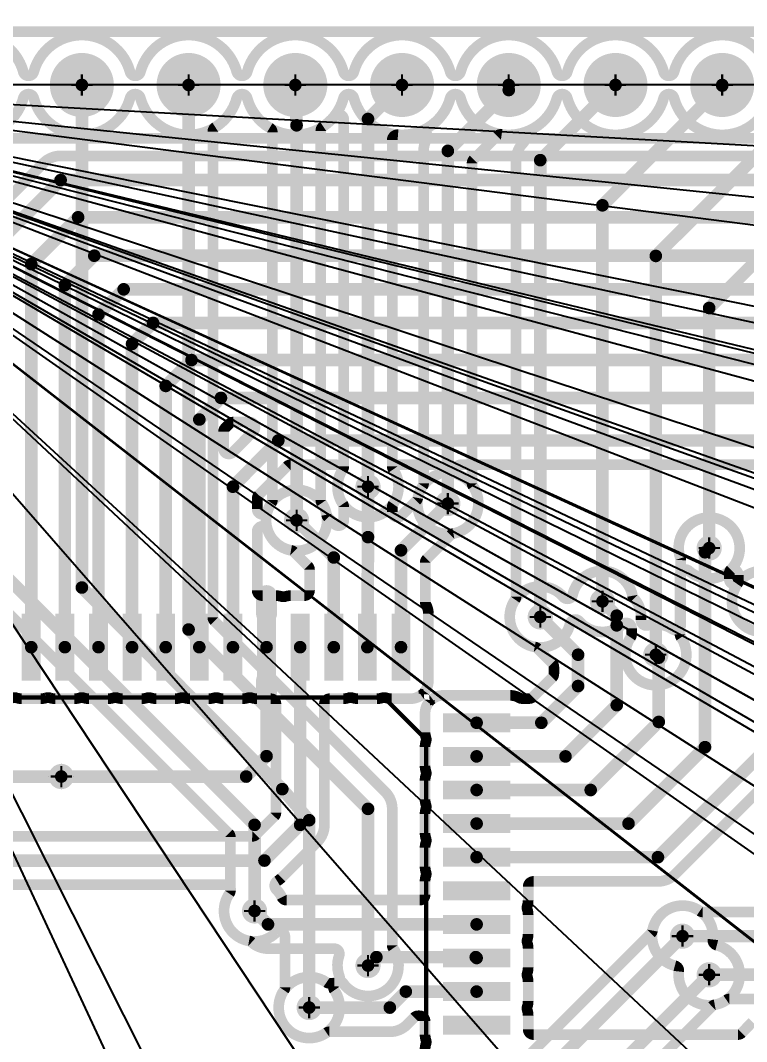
# Model space of a CAD drawing. Extents: x -6 to 155, y -5 to 91.
# Drawn here: x 42.03 to 59.31, y 54.29 to 78.6 of the extents above; entities that cross this region are included whole.
import ezdxf

# ---------------------------------------------------------------- set-up
doc = ezdxf.new("R2010")
doc.units = 0
for name, pattern in [('SIG_32', [2, 1, 1]), ('SIG_34', [2, 1, 1]), ('SIG_35', [2, 1, 1]), ('SIG_36', [2, 1, 1]), ('SIG_37', [2, 1, 1]), ('SIG_38', [2, 1, 1]), ('SIG_39', [2, 1, 1]), ('SIG_40', [2, 1, 1]), ('SIG_41', [2, 1, 1]), ('SIG_42', [2, 1, 1]), ('SIG_43', [2, 1, 1]), ('SIG_44', [2, 1, 1]), ('SIG_45', [2, 1, 1]), ('SIG_46', [2, 1, 1]), ('SIG_47', [2, 1, 1]), ('SIG_48', [2, 1, 1]), ('SIG_49', [2, 1, 1]), ('SIG_50', [2, 1, 1]), ('SIG_51', [2, 1, 1]), ('SIG_55', [2, 1, 1]), ('SIG_56', [2, 1, 1]), ('SIG_57', [2, 1, 1]), ('SIG_58', [2, 1, 1])]:
    doc.linetypes.add(name, pattern=pattern)
for name, color, linetype in [('DRIL_PLTE_THRU_01', 56, 'CONTINUOUS'), ('DRIL_PLTE_THRU_02', 136, 'CONTINUOUS'), ('DRIL_SYMBOL', 254, 'CONTINUOUS'), ('LINK_00', 6, 'CONTINUOUS'), ('PADS_BOT', 4, 'CONTINUOUS'), ('PADS_INNER', 2, 'CONTINUOUS'), ('PADS_TOP', 2, 'CONTINUOUS'), ('PART_NAME_01', 254, 'CONTINUOUS'), ('PART_TOP_2DLINE_00', 3, 'CONTINUOUS'), ('POUR_OUTLINE_01', 56, 'CONTINUOUS'), ('POUR_PADTHERM_01', 56, 'CONTINUOUS'), ('POUR_VIATHERM_01', 56, 'CONTINUOUS'), ('POUR_VIATHERM_02', 136, 'CONTINUOUS'), ('POUR_VOID_01', 56, 'CONTINUOUS'), ('POUR_VOID_02', 136, 'CONTINUOUS'), ('TRACE_01', 2, 'CONTINUOUS'), ('TRACE_02', 4, 'CONTINUOUS'), ('VIAPTS', 2, 'CONTINUOUS')]:
    doc.layers.add(name, color=color, linetype=linetype)
doc.styles.add('W0$2', font='simplex', dxfattribs={"width": 0.75})

# ---------------------------------------------------------------- blocks, each defined once
blk = doc.blocks.new('POUR_VOID_146')
at = {"layer": 'POUR_VOID_02', "const_width": 0.254}
blk.add_lwpolyline([(81.802, 42.984, -0.802379), (81.753, 41.565, 0.151578), (81.686, 41.53), (77.448, 37.292, -0.198912), (77.04, 37.123), (65.683, 37.123, 0.151577), (65.612, 37.101, -0.782004), (64.556, 38.037, 0.563618), (64.443, 38.223), (64.283, 38.223, 0.151577), (64.212, 38.201, -1.899747), (64.212, 39.399, 0.151577), (64.283, 39.377), (76.293, 39.377, 0.198912), (76.383, 39.414), (80.235, 43.266, 0.151578), (80.27, 43.333, -0.963525), (81.708, 43.121, 0.372697)], format="xyb", close=True, dxfattribs=at)
blk = doc.blocks.new('POUR_VOID_126')
at = {"layer": 'POUR_VOID_02', "const_width": 0.254}
blk.add_lwpolyline([(83.235, 50.53, -0.786925), (82.291, 51.582, 0.151577), (82.313, 51.653), (82.313, 51.8, 0.646372), (82.102, 51.896, -0.378968), (81.138, 51.896, 0.646372), (80.927, 51.8), (80.927, 50.383, 0.151577), (80.949, 50.312, -1.899747), (79.751, 50.312, 0.151577), (79.773, 50.383), (79.773, 50.53, 0.646372), (79.562, 50.626, -0.418046), (78.529, 50.695, 0.616103), (78.309, 50.64, -1.210809), (77.001, 51.212, 0.151577), (77.023, 51.283), (77.023, 61.675, -0.198912), (77.192, 62.083), (77.193, 62.084, 0.740503), (77.079, 62.298, -0.084196), (76.681, 62.288, 0.236255), (76.573, 62.252), (76.014, 61.693, 0.198912), (75.977, 61.603), (75.977, 53.983, 0.151577), (75.999, 53.912, -1.899747), (74.801, 53.912, 0.151577), (74.823, 53.983), (74.823, 61.895, -0.127802), (74.896, 62.176, 0.702112), (74.739, 62.356, -0.112964), (74.214, 62.28, 0.438031), (74.077, 62.153), (74.077, 54.383, 0.151577), (74.099, 54.312, -1.899747), (72.901, 54.312, 0.151577), (72.923, 54.383), (72.923, 62.641, 0.708214), (72.697, 62.72, -0.075743), (72.433, 62.478, 0.249789), (72.377, 62.373), (72.377, 53.583, 0.151577), (72.399, 53.512, -1.899747), (71.201, 53.512, 0.151577), (71.223, 53.583), (71.223, 62.335, 0.264176), (71.161, 62.444, -0.19437), (70.623, 63.153, 0.764635), (70.377, 63.153, -0.187436), (69.866, 62.46, 0.257032), (69.807, 62.353), (69.807, 50.792, 0.198912), (69.844, 50.702), (73.908, 46.638, -0.198912), (74.077, 46.23), (74.077, 42.983, 0.151577), (74.099, 42.912, -0.991845), (72.908, 42.079, 0.730449), (72.677, 42.005), (72.677, 41.983, 0.151577), (72.699, 41.912, -1.899747), (71.501, 41.912, 0.151577), (71.523, 41.983), (71.523, 43.188, 0.6635), (71.307, 43.279, -0.90622), (70.201, 44.212, 0.151577), (70.223, 44.283), (70.223, 45.558, 0.198912), (70.186, 45.648), (63.742, 52.092, -0.198912)], format="xyb", dxfattribs=at)
blk = doc.blocks.new('POUR_OUTLINE_98')
for name in ['POUR_VOID_126', 'POUR_VOID_146']:
    blk.add_blockref(name, (0, 0))
blk = doc.blocks.new('POUR_VIATHERM_160')
at = {"layer": 'POUR_VIATHERM_02'}
for points in [[(66.2, 47.3), (66.2, 47.3)], [(65.9, 47), (65.9, 47)], [(66.5, 47), (66.5, 47)], [(66.2, 46.7), (66.2, 46.7)]]:
    blk.add_lwpolyline(points, dxfattribs=at)
blk = doc.blocks.new('POUR_HEADER_0')
for name in ['POUR_OUTLINE_98', 'POUR_VIATHERM_160']:
    blk.add_blockref(name, (-33.2, -64.3))
blk = doc.blocks.new('POUR_VOID_57')
at = {"layer": 'POUR_VOID_01', "const_width": 0.254}
blk.add_lwpolyline([(64.277, 60.108), (65.777, 61.608, -0.198912), (66.185, 61.777), (104.2, 61.777, -0.198912)], format="xyb", dxfattribs=at)
blk = doc.blocks.new('POUR_VOID_38')
at = {"layer": 'POUR_VOID_01', "const_width": 0.254}
for points in [[(83.077, 63.153, -0.764634), (80.783, 63.153, 0.764635), (80.537, 63.153, -0.764634), (78.243, 63.153, 0.764635), (77.997, 63.153, -0.764634), (75.703, 63.153, 0.764635), (75.457, 63.153, -0.764634), (73.163, 63.153, 0.764635), (72.917, 63.153, -0.764634), (70.623, 63.153, 0.764635), (70.377, 63.153, -0.764634), (68.083, 63.153, 0.764635), (67.837, 63.153, -0.764634), (65.543, 63.153, 0.764635), (65.297, 63.153, -0.764634), (63.003, 63.153, 0.764635), (62.757, 63.153, -0.163522), (62.336, 62.524, 0.232441), (62.287, 62.423), (62.287, 61.495, -0.198912), (62.089, 61.017), (60.379, 59.307, -0.198912), (59.9, 59.108), (51.814, 59.108, 0.392155)], [(59.655, 65.755, -0.198912), (59.927, 65.1), (59.927, 64.339, 0.183564), (59.959, 64.255, -0.115757), (60.217, 63.777, 0.764635), (60.463, 63.777, -0.764634), (62.757, 63.777, 0.764635), (63.003, 63.777, -0.764634), (65.297, 63.777, 0.764635), (65.543, 63.777, -0.764634), (67.837, 63.777, 0.764635), (68.083, 63.777, -0.764634), (70.377, 63.777, 0.764635), (70.623, 63.777, -0.764634), (72.917, 63.777, 0.764635), (73.163, 63.777, -0.764634), (75.457, 63.777, 0.764635), (75.703, 63.777, -0.764634), (77.997, 63.777, 0.764635), (78.243, 63.777, -0.764634), (80.537, 63.777, 0.764635), (80.783, 63.777, -0.764634), (83.077, 63.777, 0.764635)]]:
    blk.add_lwpolyline(points, format="xyb", dxfattribs=at)
blk = doc.blocks.new('POUR_OUTLINE_22')
for name in ['POUR_VOID_38', 'POUR_VOID_57']:
    blk.add_blockref(name, (0, 0))
blk = doc.blocks.new('POUR_OUTLINE_64')
at = {"layer": 'POUR_OUTLINE_01', "const_width": 0.254}
for points in [[(87.917, 54.423), (75.709, 54.423, 0.829923), (75.663, 54.178, -0.755176), (75.533, 52.785, 0.151578), (75.466, 52.75), (74.899, 52.183, 0.198912), (74.862, 52.093), (74.862, 51.158, 0.132364), (74.879, 51.095, -0.132365), (74.937, 50.88), (74.937, 49.28, -0.160897), (74.853, 49.026, 0.137712), (74.829, 48.961, 0.137712), (74.764, 48.937, -0.160897), (74.51, 48.853), (74.06, 48.853, -0.08052), (73.925, 48.875, 0.162089), (73.845, 48.875, -0.08052), (73.71, 48.853), (73.26, 48.853, -0.08052), (73.125, 48.875, 0.162089), (73.045, 48.875, -0.08052), (72.91, 48.853), (72.589, 48.853, 0.414214), (72.462, 48.726), (72.462, 45.85, -0.198912), (72.293, 45.442), (71.443, 44.592, -0.057637), (71.339, 44.51, 0.482285), (71.316, 44.312, -0.079023), (71.449, 44.127, 0.283342), (71.563, 44.057), (74.731, 44.057, 0.414214), (74.858, 44.184), (74.858, 44.505, -0.08052), (74.88, 44.64, 0.162089), (74.88, 44.72, -0.08052), (74.858, 44.855), (74.858, 45.305, -0.08052), (74.88, 45.44, 0.162089), (74.88, 45.52, -0.08052), (74.858, 45.655), (74.858, 46.105, -0.08052), (74.88, 46.24, 0.162089), (74.88, 46.32, -0.08052), (74.858, 46.455), (74.858, 46.905, -0.08052), (74.88, 47.04, 0.162089), (74.88, 47.12, -0.08052), (74.858, 47.255), (74.858, 47.705, -0.08052), (74.88, 47.84, 0.162089), (74.88, 47.92, -0.08052), (74.858, 48.055), (74.858, 48.505, -0.160897), (74.942, 48.759, 0.137712), (74.966, 48.824, 0.137712), (75.031, 48.848, -0.160897), (75.285, 48.932), (76.885, 48.932, -0.132365), (77.1, 48.874, 0.132364), (77.163, 48.857), (77.333, 48.857, 0.198912), (77.423, 48.894), (77.886, 49.357, 0.198912), (77.923, 49.447), (77.923, 49.608, 0.198912), (77.886, 49.698), (77.534, 50.05, 0.151578), (77.467, 50.085, -1.411242), (78.151, 51.275, 0.616103), (78.371, 51.33, -0.815494), (79.795, 51.303, 0.150635), (79.83, 51.236, -0.197952), (79.997, 50.83), (79.997, 50.724, 0.495018), (80.158, 50.601, -0.214448), (80.747, 50.509, 0.595349), (80.943, 50.616), (80.943, 52.152, 0.086183), (80.936, 52.195, -1.816938), (82.134, 51.926, 0.198855), (82.097, 51.836), (82.097, 51.705, 0.708345), (82.323, 51.625, -0.953283), (83.498, 50.771, 0.146209)], [(83.308, 47.172), (80.808, 44.672, -0.198912), (80.4, 44.503), (77.439, 44.503, 0.414214), (77.312, 44.376), (77.312, 44.055, -0.08052), (77.29, 43.92, 0.162089), (77.29, 43.84, -0.08052), (77.312, 43.705), (77.312, 43.255, -0.08052), (77.29, 43.12, 0.162089), (77.29, 43.04, -0.08052), (77.312, 42.905), (77.312, 42.455, -0.08052), (77.29, 42.32, 0.162089), (77.29, 42.24, -0.08052), (77.312, 42.105), (77.312, 41.655, -0.08052), (77.29, 41.52, 0.162089), (77.29, 41.44, -0.08052), (77.312, 41.305), (77.312, 40.984, 0.414214), (77.439, 40.857), (82.303, 40.857, 0.202122), (82.394, 40.895), (82.649, 41.157, 0.151579)], [(82.691, 41.703), (82.103, 41.703, 0.151577), (82.032, 41.681, -0.641638), (80.897, 42.359, 0.372697), (80.803, 42.496, -1.191451), (81.397, 43.799, 0.151577), (81.468, 43.777), (105.617, 43.777, 0.151577)]]:
    blk.add_lwpolyline(points, format="xyb", dxfattribs=at)
blk = doc.blocks.new('POUR_OUTLINE_71')
at = {"layer": 'POUR_OUTLINE_01', "const_width": 0.254}
blk.add_lwpolyline([(75.137, 54.178, 0.829923), (75.091, 54.423), (74.257, 54.423, 0.563618), (74.144, 54.237, -0.277805), (74.099, 53.488, 0.151577), (74.077, 53.417), (74.077, 53.3, 0.668179), (74.294, 53.21), (74.65, 53.566, 0.151578), (74.685, 53.633, -0.25972)], format="xyb", close=True, dxfattribs=at)
blk = doc.blocks.new('POUR_OUTLINE_72')
at = {"layer": 'POUR_OUTLINE_01', "const_width": 0.254}
blk.add_lwpolyline([(71.308, 46.142), (71.308, 48.726, 0.414214), (71.181, 48.853), (70.86, 48.853, -0.08052), (70.725, 48.875, 0.162089), (70.645, 48.875, -0.08052), (70.51, 48.853), (70.06, 48.853, -0.08052), (69.925, 48.875, 0.162089), (69.845, 48.875, -0.08052), (69.71, 48.853), (69.26, 48.853, -0.08052), (69.125, 48.875, 0.162089), (69.045, 48.875, -0.08052), (68.91, 48.853), (68.46, 48.853, -0.08052), (68.325, 48.875, 0.162089), (68.245, 48.875, -0.08052), (68.11, 48.853), (67.66, 48.853, -0.08052), (67.525, 48.875, 0.162089), (67.445, 48.875, -0.08052), (67.31, 48.853), (66.86, 48.853, -0.08052), (66.725, 48.875, 0.162089), (66.645, 48.875, -0.08052), (66.51, 48.853), (66.06, 48.853, -0.08052), (65.925, 48.875, 0.162089), (65.845, 48.875, -0.08052), (65.71, 48.853), (65.26, 48.853, -0.08052), (65.125, 48.875, 0.162089), (65.045, 48.875, -0.08052), (64.91, 48.853), (64.46, 48.853, -0.08052), (64.325, 48.875, 0.162089), (64.245, 48.875, -0.08052), (64.11, 48.853), (63.66, 48.853, -0.08052), (63.525, 48.875, 0.162089), (63.445, 48.875, -0.08052), (63.31, 48.853), (62.989, 48.853, 0.414214), (62.862, 48.726), (62.862, 46.442, 0.198912), (62.899, 46.352), (63.637, 45.614, 0.198912), (63.727, 45.577), (70.743, 45.577, 0.198912), (70.833, 45.614), (71.271, 46.052, 0.198912)], format="xyb", close=True, dxfattribs=at)
blk = doc.blocks.new('POUR_OUTLINE_73')
at = {"layer": 'POUR_OUTLINE_01', "const_width": 0.254}
blk.add_lwpolyline([(72.108, 51.434), (72.108, 51.923, 0.198912), (72.071, 52.013), (71.734, 52.35, 0.151578), (71.667, 52.385, -0.273641), (71.11, 52.872, 0.85211), (70.862, 52.832), (70.862, 51.434, 0.414214), (70.989, 51.307), (71.31, 51.307, -0.08052), (71.445, 51.285, 0.162089), (71.525, 51.285, -0.08052), (71.66, 51.307), (71.981, 51.307, 0.414214)], format="xyb", close=True, dxfattribs=at)
blk = doc.blocks.new('POUR_OUTLINE_74')
at = {"layer": 'POUR_OUTLINE_01', "const_width": 0.254}
blk.add_lwpolyline([(72.923, 53.1), (72.923, 53.417, 0.151577), (72.901, 53.488, -0.277805), (72.856, 54.237, 0.563618), (72.743, 54.423), (71.66, 54.423, 0.201298), (71.57, 54.385), (70.898, 53.701, 0.196529), (70.862, 53.612), (70.862, 53.368, 0.85211), (71.11, 53.328, -0.775786), (72.515, 53.233, 0.151578), (72.55, 53.166), (72.706, 53.01, 0.668179)], format="xyb", close=True, dxfattribs=at)
blk = doc.blocks.new('POUR_OUTLINE_75')
at = {"layer": 'POUR_OUTLINE_01', "const_width": 0.254}
blk.add_lwpolyline([(70.774, 55.222, 0.664866), (70.684, 55.438), (70.292, 55.438, 0.198912), (70.202, 55.401), (70.099, 55.298, 0.198912), (70.062, 55.208), (70.062, 54.807, 0.671502), (70.28, 54.718)], format="xyb", close=True, dxfattribs=at)
blk = doc.blocks.new('POUR_OUTLINE_82')
at = {"layer": 'POUR_OUTLINE_01', "const_width": 0.254}
blk.add_lwpolyline([(78.815, 32.062, 0.668179), (78.905, 32.279), (78.392, 32.792, -0.198912), (78.223, 33.2), (78.223, 36.788, 0.198912), (78.186, 36.878), (77.798, 37.266, 0.198912), (77.708, 37.303), (77.439, 37.303, 0.414214), (77.312, 37.176), (77.312, 36.855, -0.08052), (77.29, 36.72, 0.162089), (77.29, 36.64, -0.08052), (77.312, 36.505), (77.312, 36.055, -0.414214), (76.885, 35.628), (75.285, 35.628, -0.160897), (75.031, 35.712, 0.137712), (74.966, 35.736, 0.137712), (74.942, 35.801, -0.160897), (74.858, 36.055), (74.858, 36.505, -0.08052), (74.88, 36.64, 0.162089), (74.88, 36.72, -0.08052), (74.858, 36.855), (74.858, 37.305, -0.08052), (74.88, 37.44, 0.162089), (74.88, 37.52, -0.08052), (74.858, 37.655), (74.858, 38.105, -0.08052), (74.88, 38.24, 0.162089), (74.88, 38.32, -0.08052), (74.858, 38.455), (74.858, 38.905, -0.08052), (74.88, 39.04, 0.162089), (74.88, 39.12, -0.08052), (74.858, 39.255), (74.858, 39.705, -0.08052), (74.88, 39.84, 0.162089), (74.88, 39.92, -0.08052), (74.858, 40.055), (74.858, 40.505, -0.08052), (74.88, 40.64, 0.162089), (74.88, 40.72, -0.08052), (74.858, 40.855), (74.858, 41.176, 0.414214), (74.731, 41.303), (74.692, 41.303, 0.198912), (74.602, 41.266), (74.428, 41.092, -0.198912), (74.02, 40.923), (72.583, 40.923, 0.151577), (72.512, 40.901, -1.899747), (72.512, 42.099, 0.151577), (72.583, 42.077), (72.699, 42.077, 0.522117), (72.818, 42.248, -0.172435), (72.812, 42.735, 0.514234), (72.692, 42.903), (71.12, 42.903, -0.187146), (70.731, 43.054, 0.140374), (70.668, 43.085, -0.549007), (70.208, 44.222, 0.609839), (70.105, 44.423), (63.435, 44.423, -0.198912), (63.027, 44.592), (61.926, 45.693, 0.634606), (61.71, 45.615, -0.056836), (61.69, 45.52, 0.162089), (61.69, 45.44, -0.08052), (61.712, 45.305), (61.712, 44.855, -0.08052), (61.69, 44.72, 0.162089), (61.69, 44.64, -0.08052), (61.712, 44.505), (61.712, 44.055, -0.08052), (61.69, 43.92, 0.162089), (61.69, 43.84, -0.08052), (61.712, 43.705), (61.712, 43.255, -0.08052), (61.69, 43.12, 0.162089), (61.69, 43.04, -0.08052), (61.712, 42.905), (61.712, 42.455, -0.08052), (61.69, 42.32, 0.162089), (61.69, 42.24, -0.08052), (61.712, 42.105), (61.712, 41.655, -0.08052), (61.69, 41.52, 0.162089), (61.69, 41.44, -0.08052), (61.712, 41.305), (61.712, 40.855, -0.08052), (61.69, 40.72, 0.162089), (61.69, 40.64, -0.08052), (61.712, 40.505), (61.712, 40.055, -0.08052), (61.69, 39.92, 0.162089), (61.69, 39.84, -0.08052), (61.712, 39.705), (61.712, 39.255, -0.08052), (61.69, 39.12, 0.162089), (61.69, 39.04, -0.08052), (61.712, 38.905), (61.712, 38.455, -0.08052), (61.69, 38.32, 0.162089), (61.69, 38.24, -0.08052), (61.712, 38.105), (61.712, 37.835, 0.668179), (61.929, 37.745), (63.05, 38.866, 0.151578), (63.085, 38.933, -1.899748), (63.933, 38.085, 0.151578), (63.866, 38.05), (62.89, 37.074, 0.668179), (62.98, 36.857), (63.488, 36.857, 0.198912), (63.578, 36.894), (64.45, 37.766, 0.151578), (64.485, 37.833, -1.899748), (65.333, 36.985, 0.151578), (65.266, 36.95), (64.297, 35.981, 0.050237), (64.281, 35.962, -0.032324), (64.236, 35.902, 0.728202), (64.361, 35.695, -0.058303), (64.46, 35.707), (64.91, 35.707, -0.08052), (65.045, 35.685, 0.162089), (65.125, 35.685, -0.08052), (65.26, 35.707), (65.71, 35.707, -0.08052), (65.845, 35.685, 0.162089), (65.925, 35.685, -0.08052), (66.06, 35.707), (66.51, 35.707, -0.08052), (66.645, 35.685, 0.162089), (66.725, 35.685, -0.08052), (66.86, 35.707), (67.31, 35.707, -0.08052), (67.445, 35.685, 0.162089), (67.525, 35.685, -0.08052), (67.66, 35.707), (68.11, 35.707, -0.08052), (68.245, 35.685, 0.162089), (68.325, 35.685, -0.08052), (68.46, 35.707), (68.91, 35.707, -0.08052), (69.045, 35.685, 0.162089), (69.125, 35.685, -0.08052), (69.26, 35.707), (69.71, 35.707, -0.08052), (69.845, 35.685, 0.162089), (69.925, 35.685, -0.08052), (70.06, 35.707), (70.51, 35.707, -0.08052), (70.645, 35.685, 0.162089), (70.725, 35.685, -0.08052), (70.86, 35.707), (71.31, 35.707, -0.08052), (71.445, 35.685, 0.162089), (71.525, 35.685, -0.08052), (71.66, 35.707), (72.11, 35.707, -0.08052), (72.245, 35.685, 0.162089), (72.325, 35.685, -0.08052), (72.46, 35.707), (72.91, 35.707, -0.08052), (73.045, 35.685, 0.162089), (73.125, 35.685, -0.08052), (73.26, 35.707), (73.71, 35.707, -0.08052), (73.845, 35.685, 0.162089), (73.925, 35.685, -0.08052), (74.06, 35.707), (74.51, 35.707, -0.160897), (74.764, 35.623, 0.137712), (74.829, 35.599, 0.137712), (74.853, 35.534, -0.160897), (74.937, 35.28), (74.937, 33.68, -0.132365), (74.879, 33.465, 0.132364), (74.862, 33.402), (74.862, 32.592, 0.198912), (74.899, 32.502), (75.302, 32.099, 0.198912), (75.392, 32.062)], format="xyb", close=True, dxfattribs=at)
blk = doc.blocks.new('POUR_OUTLINE_9')
at = {"layer": 'POUR_OUTLINE_01', "const_width": 0.254}
blk.add_lwpolyline([(78.815, 32.062, 0.668179), (78.905, 32.279), (78.392, 32.792, -0.198912), (78.223, 33.2), (78.223, 36.788, 0.198912), (78.186, 36.878), (77.798, 37.266, 0.198912), (77.708, 37.303), (77.439, 37.303, 0.414214), (77.312, 37.176), (77.312, 36.855, -0.08052), (77.29, 36.72, 0.162089), (77.29, 36.64, -0.08052), (77.312, 36.505), (77.312, 36.055, -0.414214), (76.885, 35.628), (75.285, 35.628, -0.160897), (75.031, 35.712, 0.137712), (74.966, 35.736, 0.137712), (74.942, 35.801, -0.160897), (74.858, 36.055), (74.858, 36.505, -0.08052), (74.88, 36.64, 0.162089), (74.88, 36.72, -0.08052), (74.858, 36.855), (74.858, 37.305, -0.08052), (74.88, 37.44, 0.162089), (74.88, 37.52, -0.08052), (74.858, 37.655), (74.858, 38.105, -0.08052), (74.88, 38.24, 0.162089), (74.88, 38.32, -0.08052), (74.858, 38.455), (74.858, 38.905, -0.08052), (74.88, 39.04, 0.162089), (74.88, 39.12, -0.08052), (74.858, 39.255), (74.858, 39.705, -0.08052), (74.88, 39.84, 0.162089), (74.88, 39.92, -0.08052), (74.858, 40.055), (74.858, 40.505, -0.08052), (74.88, 40.64, 0.162089), (74.88, 40.72, -0.08052), (74.858, 40.855), (74.858, 41.176, 0.414214), (74.731, 41.303), (74.692, 41.303, 0.198912), (74.602, 41.266), (74.428, 41.092, -0.198912), (74.02, 40.923), (72.583, 40.923, 0.151577), (72.512, 40.901, -1.899747), (72.512, 42.099, 0.151577), (72.583, 42.077), (72.699, 42.077, 0.522117), (72.818, 42.248, -0.172435), (72.812, 42.735, 0.514234), (72.692, 42.903), (71.12, 42.903, -0.187146), (70.731, 43.054, 0.140374), (70.668, 43.085, -0.549007), (70.208, 44.222, 0.609839), (70.105, 44.423), (63.435, 44.423, -0.198912), (63.027, 44.592), (61.926, 45.693, 0.634606), (61.71, 45.615, -0.056836), (61.69, 45.52, 0.162089), (61.69, 45.44, -0.08052), (61.712, 45.305), (61.712, 44.855, -0.08052), (61.69, 44.72, 0.162089), (61.69, 44.64, -0.08052), (61.712, 44.505), (61.712, 44.055, -0.08052), (61.69, 43.92, 0.162089), (61.69, 43.84, -0.08052), (61.712, 43.705), (61.712, 43.255, -0.08052), (61.69, 43.12, 0.162089), (61.69, 43.04, -0.08052), (61.712, 42.905), (61.712, 42.455, -0.08052), (61.69, 42.32, 0.162089), (61.69, 42.24, -0.08052), (61.712, 42.105), (61.712, 41.655, -0.08052), (61.69, 41.52, 0.162089), (61.69, 41.44, -0.08052), (61.712, 41.305), (61.712, 40.855, -0.08052), (61.69, 40.72, 0.162089), (61.69, 40.64, -0.08052), (61.712, 40.505), (61.712, 40.055, -0.08052), (61.69, 39.92, 0.162089), (61.69, 39.84, -0.08052), (61.712, 39.705), (61.712, 39.255, -0.08052), (61.69, 39.12, 0.162089), (61.69, 39.04, -0.08052), (61.712, 38.905), (61.712, 38.455, -0.08052), (61.69, 38.32, 0.162089), (61.69, 38.24, -0.08052), (61.712, 38.105), (61.712, 37.835, 0.668179), (61.929, 37.745), (63.05, 38.866, 0.151578), (63.085, 38.933, -1.899748), (63.933, 38.085, 0.151578), (63.866, 38.05), (62.89, 37.074, 0.668179), (62.98, 36.857), (63.488, 36.857, 0.198912), (63.578, 36.894), (64.45, 37.766, 0.151578), (64.485, 37.833, -1.899748), (65.333, 36.985, 0.151578), (65.266, 36.95), (64.297, 35.981, 0.050237), (64.281, 35.962, -0.032324), (64.236, 35.902, 0.728202), (64.361, 35.695, -0.058303), (64.46, 35.707), (64.91, 35.707, -0.08052), (65.045, 35.685, 0.162089), (65.125, 35.685, -0.08052), (65.26, 35.707), (65.71, 35.707, -0.08052), (65.845, 35.685, 0.162089), (65.925, 35.685, -0.08052), (66.06, 35.707), (66.51, 35.707, -0.08052), (66.645, 35.685, 0.162089), (66.725, 35.685, -0.08052), (66.86, 35.707), (67.31, 35.707, -0.08052), (67.445, 35.685, 0.162089), (67.525, 35.685, -0.08052), (67.66, 35.707), (68.11, 35.707, -0.08052), (68.245, 35.685, 0.162089), (68.325, 35.685, -0.08052), (68.46, 35.707), (68.91, 35.707, -0.08052), (69.045, 35.685, 0.162089), (69.125, 35.685, -0.08052), (69.26, 35.707), (69.71, 35.707, -0.08052), (69.845, 35.685, 0.162089), (69.925, 35.685, -0.08052), (70.06, 35.707), (70.51, 35.707, -0.08052), (70.645, 35.685, 0.162089), (70.725, 35.685, -0.08052), (70.86, 35.707), (71.31, 35.707, -0.08052), (71.445, 35.685, 0.162089), (71.525, 35.685, -0.08052), (71.66, 35.707), (72.11, 35.707, -0.08052), (72.245, 35.685, 0.162089), (72.325, 35.685, -0.08052), (72.46, 35.707), (72.91, 35.707, -0.08052), (73.045, 35.685, 0.162089), (73.125, 35.685, -0.08052), (73.26, 35.707), (73.71, 35.707, -0.08052), (73.845, 35.685, 0.162089), (73.925, 35.685, -0.08052), (74.06, 35.707), (74.51, 35.707, -0.160897), (74.764, 35.623, 0.137712), (74.829, 35.599, 0.137712), (74.853, 35.534, -0.160897), (74.937, 35.28), (74.937, 33.68, -0.132365), (74.879, 33.465, 0.132364), (74.862, 33.402), (74.862, 32.592, 0.198912), (74.899, 32.502), (75.302, 32.099, 0.198912), (75.392, 32.062)], format="xyb", close=True, dxfattribs=at)
blk = doc.blocks.new('POUR_OUTLINE_6')
at = {"layer": 'POUR_OUTLINE_01', "const_width": 0.254}
blk.add_lwpolyline([(72.108, 51.434), (72.108, 51.923, 0.198912), (72.071, 52.013), (71.734, 52.35, 0.151578), (71.667, 52.385, -0.273641), (71.11, 52.872, 0.85211), (70.862, 52.832), (70.862, 51.434, 0.414214), (70.989, 51.307), (71.31, 51.307, -0.08052), (71.445, 51.285, 0.162089), (71.525, 51.285, -0.08052), (71.66, 51.307), (71.981, 51.307, 0.414214)], format="xyb", close=True, dxfattribs=at)
blk = doc.blocks.new('POUR_OUTLINE_5')
at = {"layer": 'POUR_OUTLINE_01', "const_width": 0.254}
blk.add_lwpolyline([(71.308, 46.142), (71.308, 48.726, 0.414214), (71.181, 48.853), (70.86, 48.853, -0.08052), (70.725, 48.875, 0.162089), (70.645, 48.875, -0.08052), (70.51, 48.853), (70.06, 48.853, -0.08052), (69.925, 48.875, 0.162089), (69.845, 48.875, -0.08052), (69.71, 48.853), (69.26, 48.853, -0.08052), (69.125, 48.875, 0.162089), (69.045, 48.875, -0.08052), (68.91, 48.853), (68.46, 48.853, -0.08052), (68.325, 48.875, 0.162089), (68.245, 48.875, -0.08052), (68.11, 48.853), (67.66, 48.853, -0.08052), (67.525, 48.875, 0.162089), (67.445, 48.875, -0.08052), (67.31, 48.853), (66.86, 48.853, -0.08052), (66.725, 48.875, 0.162089), (66.645, 48.875, -0.08052), (66.51, 48.853), (66.06, 48.853, -0.08052), (65.925, 48.875, 0.162089), (65.845, 48.875, -0.08052), (65.71, 48.853), (65.26, 48.853, -0.08052), (65.125, 48.875, 0.162089), (65.045, 48.875, -0.08052), (64.91, 48.853), (64.46, 48.853, -0.08052), (64.325, 48.875, 0.162089), (64.245, 48.875, -0.08052), (64.11, 48.853), (63.66, 48.853, -0.08052), (63.525, 48.875, 0.162089), (63.445, 48.875, -0.08052), (63.31, 48.853), (62.989, 48.853, 0.414214), (62.862, 48.726), (62.862, 46.442, 0.198912), (62.899, 46.352), (63.637, 45.614, 0.198912), (63.727, 45.577), (70.743, 45.577, 0.198912), (70.833, 45.614), (71.271, 46.052, 0.198912)], format="xyb", close=True, dxfattribs=at)
blk = doc.blocks.new('POUR_OUTLINE_2')
at = {"layer": 'POUR_OUTLINE_01', "const_width": 0.254}
for points in [[(87.917, 54.423), (75.709, 54.423, 0.829923), (75.663, 54.178, -0.755176), (75.533, 52.785, 0.151578), (75.466, 52.75), (74.899, 52.183, 0.198912), (74.862, 52.093), (74.862, 51.158, 0.132364), (74.879, 51.095, -0.132365), (74.937, 50.88), (74.937, 49.28, -0.160897), (74.853, 49.026, 0.137712), (74.829, 48.961, 0.137712), (74.764, 48.937, -0.160897), (74.51, 48.853), (74.06, 48.853, -0.08052), (73.925, 48.875, 0.162089), (73.845, 48.875, -0.08052), (73.71, 48.853), (73.26, 48.853, -0.08052), (73.125, 48.875, 0.162089), (73.045, 48.875, -0.08052), (72.91, 48.853), (72.589, 48.853, 0.414214), (72.462, 48.726), (72.462, 45.85, -0.198912), (72.293, 45.442), (71.443, 44.592, -0.057637), (71.339, 44.51, 0.482285), (71.316, 44.312, -0.079023), (71.449, 44.127, 0.283342), (71.563, 44.057), (74.731, 44.057, 0.414214), (74.858, 44.184), (74.858, 44.505, -0.08052), (74.88, 44.64, 0.162089), (74.88, 44.72, -0.08052), (74.858, 44.855), (74.858, 45.305, -0.08052), (74.88, 45.44, 0.162089), (74.88, 45.52, -0.08052), (74.858, 45.655), (74.858, 46.105, -0.08052), (74.88, 46.24, 0.162089), (74.88, 46.32, -0.08052), (74.858, 46.455), (74.858, 46.905, -0.08052), (74.88, 47.04, 0.162089), (74.88, 47.12, -0.08052), (74.858, 47.255), (74.858, 47.705, -0.08052), (74.88, 47.84, 0.162089), (74.88, 47.92, -0.08052), (74.858, 48.055), (74.858, 48.505, -0.160897), (74.942, 48.759, 0.137712), (74.966, 48.824, 0.137712), (75.031, 48.848, -0.160897), (75.285, 48.932), (76.885, 48.932, -0.132365), (77.1, 48.874, 0.132364), (77.163, 48.857), (77.333, 48.857, 0.198912), (77.423, 48.894), (77.886, 49.357, 0.198912), (77.923, 49.447), (77.923, 49.608, 0.198912), (77.886, 49.698), (77.534, 50.05, 0.151578), (77.467, 50.085, -1.411242), (78.151, 51.275, 0.616103), (78.371, 51.33, -0.815494), (79.795, 51.303, 0.150635), (79.83, 51.236, -0.197952), (79.997, 50.83), (79.997, 50.724, 0.495018), (80.158, 50.601, -0.214448), (80.747, 50.509, 0.595349), (80.943, 50.616), (80.943, 52.152, 0.086183), (80.936, 52.195, -1.816938), (82.134, 51.926, 0.198855), (82.097, 51.836), (82.097, 51.705, 0.708345), (82.323, 51.625, -0.953283), (83.498, 50.771, 0.146209)], [(83.308, 47.172), (80.808, 44.672, -0.198912), (80.4, 44.503), (77.439, 44.503, 0.414214), (77.312, 44.376), (77.312, 44.055, -0.08052), (77.29, 43.92, 0.162089), (77.29, 43.84, -0.08052), (77.312, 43.705), (77.312, 43.255, -0.08052), (77.29, 43.12, 0.162089), (77.29, 43.04, -0.08052), (77.312, 42.905), (77.312, 42.455, -0.08052), (77.29, 42.32, 0.162089), (77.29, 42.24, -0.08052), (77.312, 42.105), (77.312, 41.655, -0.08052), (77.29, 41.52, 0.162089), (77.29, 41.44, -0.08052), (77.312, 41.305), (77.312, 40.984, 0.414214), (77.439, 40.857), (82.303, 40.857, 0.202122), (82.394, 40.895), (82.649, 41.157, 0.151579)], [(82.691, 41.703), (82.103, 41.703, 0.151577), (82.032, 41.681, -0.641638), (80.897, 42.359, 0.372697), (80.803, 42.496, -1.191451), (81.397, 43.799, 0.151577), (81.468, 43.777), (105.617, 43.777, 0.151577)]]:
    blk.add_lwpolyline(points, format="xyb", dxfattribs=at)
blk = doc.blocks.new('POUR_VIATHERM_12')
at = {"layer": 'POUR_VIATHERM_01'}
for points in [[(66.2, 47.3), (66.2, 47.3)], [(65.9, 47), (65.9, 47)], [(66.5, 47), (66.5, 47)], [(66.2, 46.7), (66.2, 46.7)]]:
    blk.add_lwpolyline(points, dxfattribs=at)
blk = doc.blocks.new('POUR_PADTHERM_16')
at = {"layer": 'POUR_PADTHERM_01', "const_width": 0.25}
blk.add_lwpolyline([(71.21, 48.853), (71.21, 49.28, 1), (70.96, 49.28), (70.96, 48.853, 1), (71.21, 48.853)], format="xyb", dxfattribs=at)
blk = doc.blocks.new('POUR_PADTHERM_15')
at = {"layer": 'POUR_PADTHERM_01', "const_width": 0.25}
blk.add_lwpolyline([(70.96, 51.307), (70.96, 50.88, 1), (71.21, 50.88), (71.21, 51.307, 1), (70.96, 51.307)], format="xyb", dxfattribs=at)
blk = doc.blocks.new('POUR_HEADER_1')
for name in ['POUR_OUTLINE_22', 'POUR_OUTLINE_75', 'POUR_OUTLINE_74', 'POUR_OUTLINE_64', 'POUR_OUTLINE_2', 'POUR_OUTLINE_71', 'POUR_OUTLINE_73', 'POUR_OUTLINE_6', 'POUR_PADTHERM_15', 'POUR_PADTHERM_16', 'POUR_OUTLINE_72', 'POUR_OUTLINE_5', 'POUR_VIATHERM_12', 'POUR_OUTLINE_82', 'POUR_OUTLINE_9']:
    blk.add_blockref(name, (-32.3, -65.7))
blk = doc.blocks.new('PART_BODY_TOP_19')
at = {"layer": 'PART_TOP_2DLINE_00', "const_width": 0.254}
blk.add_lwpolyline([(-1.27, 1.27), (39.37, 1.27), (39.37, -1.27), (-1.27, -1.27)], close=True, dxfattribs=at)
blk = doc.blocks.new('DRIL_SYMBOL_0$889')
at = {"layer": 'DRIL_SYMBOL', "const_width": 0.0508}
for points in [[(0, -0.254), (0, 0.254)], [(-0.254, 0), (0.254, 0)]]:
    blk.add_lwpolyline(points, dxfattribs=at)
blk = doc.blocks.new('DRIL_HOLE_0$889')
at = {"const_width": 0.4445}
blk.add_lwpolyline([(-0.22225, 0, 1), (0.22225, 0, 1)], format="xyb", close=True, dxfattribs=at)
blk.add_blockref('DRIL_SYMBOL_0$889', (0, 0))
blk = doc.blocks.new('PAD_1')
at = {"const_width": 0.762}
blk.add_lwpolyline([(0, -0.381, 1), (0, 0.381, 1)], format="xyb", close=True, dxfattribs=at)
blk = doc.blocks.new('STK_TOP_13')
at = {"layer": 'DRIL_PLTE_THRU_01'}
blk.add_blockref('DRIL_HOLE_0$889', (0, 0), dxfattribs=at)
at = {"layer": 'DRIL_PLTE_THRU_02'}
blk.add_blockref('DRIL_HOLE_0$889', (0, 0), dxfattribs=at)
at = {"layer": 'PADS_BOT'}
blk.add_blockref('PAD_1', (0, 0), dxfattribs=at)
at = {"layer": 'PADS_INNER'}
blk.add_blockref('PAD_1', (0, 0), dxfattribs=at)
at = {"layer": 'PADS_TOP'}
blk.add_blockref('PAD_1', (0, 0), dxfattribs=at)
blk = doc.blocks.new('SYM_TOP_4')
for name, p in [('PART_BODY_TOP_19', (0, 0)), ('STK_TOP_13', (10.16, 0)), ('STK_TOP_13', (12.7, 0)), ('STK_TOP_13', (15.24, 0)), ('STK_TOP_13', (17.78, 0)), ('STK_TOP_13', (20.32, 0)), ('STK_TOP_13', (22.86, 0)), ('STK_TOP_13', (25.4, 0))]:
    blk.add_blockref(name, p)
blk = doc.blocks.new('PART_TOP_1')
blk.add_blockref('SYM_TOP_4', (0, 0))
blk = doc.blocks.new('SMOOTH_0$1')
at = {"const_width": 0.05}
blk.add_lwpolyline([(-0.025, 0, 1), (0.025, 0, 1)], format="xyb", close=True, dxfattribs=at)
blk = doc.blocks.new('PART_BODY_TOP_22')
at = {"layer": 'PART_TOP_2DLINE_00', "const_width": 0.1}
blk.add_lwpolyline([(-6.6, 5.6), (-5.6, 6.6), (5.6, 6.6), (6.6, 5.6), (6.6, -5.6), (5.6, -6.6), (-5.6, -6.6), (-6.6, -5.6)], close=True, dxfattribs=at)
blk.add_lwpolyline([(-6.2, 5.2, 1), (-5.4, 5.2, 1)], format="xyb", close=True, dxfattribs=at)
at = {"layer": 'PART_TOP_2DLINE_00'}
for p in [(-5.6, 6.6), (5.6, 6.6), (-6.6, 5.6), (6.6, 5.6), (-6.6, -5.6), (6.6, -5.6), (-5.6, -6.6), (5.6, -6.6)]:
    blk.add_blockref('SMOOTH_0$1', p, dxfattribs=at)
blk = doc.blocks.new('DRIL_HOLE_0')
blk.add_lwpolyline([(0, 0, 1), (0, 0, 1)], format="xyb", close=True)
blk = doc.blocks.new('PAD_5')
blk.add_lwpolyline([(0, 0, 1), (0, 0, 1)], format="xyb", close=True)
blk = doc.blocks.new('PAD_6')
at = {"const_width": 0.45}
blk.add_lwpolyline([(-0.8, 0), (0.8, 0)], dxfattribs=at)
blk = doc.blocks.new('STK_TOP_6')
at = {"layer": 'DRIL_PLTE_THRU_01'}
blk.add_blockref('DRIL_HOLE_0', (0, 0), dxfattribs=at)
at = {"layer": 'DRIL_PLTE_THRU_02'}
blk.add_blockref('DRIL_HOLE_0', (0, 0), dxfattribs=at)
at = {"layer": 'PADS_BOT'}
blk.add_blockref('PAD_5', (0, 0), dxfattribs=at)
at = {"layer": 'PADS_INNER'}
blk.add_blockref('PAD_5', (0, 0), dxfattribs=at)
at = {"layer": 'PADS_TOP'}
blk.add_blockref('PAD_6', (0, 0), dxfattribs=at)
blk = doc.blocks.new('STK_TOP_5')
at = {"layer": 'DRIL_PLTE_THRU_01'}
blk.add_blockref('DRIL_HOLE_0', (0, 0), dxfattribs=at)
at = {"layer": 'DRIL_PLTE_THRU_02'}
blk.add_blockref('DRIL_HOLE_0', (0, 0), dxfattribs=at)
at = {"layer": 'PADS_BOT'}
blk.add_blockref('PAD_5', (0, 0), dxfattribs=at)
at = {"layer": 'PADS_INNER'}
blk.add_blockref('PAD_5', (0, 0), dxfattribs=at)
at = {"layer": 'PADS_TOP', "rotation": 90}
blk.add_blockref('PAD_6', (0, 0), dxfattribs=at)
blk = doc.blocks.new('SYM_TOP_7')
for name, p in [('STK_TOP_5', (-6, 7.8)), ('STK_TOP_5', (-5.2, 7.8)), ('STK_TOP_5', (-4.4, 7.8)), ('STK_TOP_5', (-3.6, 7.8)), ('STK_TOP_5', (-2.8, 7.8)), ('STK_TOP_5', (-2, 7.8)), ('STK_TOP_5', (-1.2, 7.8)), ('STK_TOP_5', (-0.4, 7.8)), ('STK_TOP_5', (0.4, 7.8)), ('STK_TOP_5', (1.2, 7.8)), ('STK_TOP_5', (2, 7.8)), ('STK_TOP_5', (2.8, 7.8)), ('STK_TOP_5', (3.6, 7.8)), ('STK_TOP_5', (4.4, 7.8)), ('STK_TOP_5', (5.2, 7.8)), ('STK_TOP_5', (6, 7.8)), ('PART_BODY_TOP_22', (0, 0)), ('STK_TOP_6', (-7.8, 6)), ('STK_TOP_6', (7.8, 6)), ('STK_TOP_6', (-7.8, 5.2)), ('STK_TOP_6', (7.8, 5.2)), ('STK_TOP_6', (-7.8, 4.4)), ('STK_TOP_6', (7.8, 4.4)), ('STK_TOP_6', (-7.8, 3.6)), ('STK_TOP_6', (7.8, 3.6)), ('STK_TOP_6', (-7.8, 2.8)), ('STK_TOP_6', (7.8, 2.8)), ('STK_TOP_6', (-7.8, 2)), ('STK_TOP_6', (7.8, 2)), ('STK_TOP_6', (-7.8, 1.2)), ('STK_TOP_6', (7.8, 1.2)), ('STK_TOP_6', (-7.8, 0.4)), ('STK_TOP_6', (7.8, 0.4)), ('STK_TOP_6', (-7.8, -0.4)), ('STK_TOP_6', (7.8, -0.4)), ('STK_TOP_6', (-7.8, -1.2)), ('STK_TOP_6', (7.8, -1.2)), ('STK_TOP_6', (-7.8, -2)), ('STK_TOP_6', (7.8, -2)), ('STK_TOP_6', (-7.8, -2.8)), ('STK_TOP_6', (7.8, -2.8)), ('STK_TOP_6', (-7.8, -3.6)), ('STK_TOP_6', (7.8, -3.6)), ('STK_TOP_6', (-7.8, -4.4)), ('STK_TOP_6', (7.8, -4.4)), ('STK_TOP_6', (-7.8, -5.2)), ('STK_TOP_6', (7.8, -5.2)), ('STK_TOP_6', (-7.8, -6)), ('STK_TOP_6', (7.8, -6)), ('STK_TOP_5', (-6, -7.8)), ('STK_TOP_5', (-5.2, -7.8)), ('STK_TOP_5', (-4.4, -7.8)), ('STK_TOP_5', (-3.6, -7.8)), ('STK_TOP_5', (-2.8, -7.8)), ('STK_TOP_5', (-2, -7.8)), ('STK_TOP_5', (-1.2, -7.8)), ('STK_TOP_5', (-0.4, -7.8)), ('STK_TOP_5', (0.4, -7.8)), ('STK_TOP_5', (1.2, -7.8)), ('STK_TOP_5', (2, -7.8)), ('STK_TOP_5', (2.8, -7.8)), ('STK_TOP_5', (3.6, -7.8)), ('STK_TOP_5', (4.4, -7.8)), ('STK_TOP_5', (5.2, -7.8)), ('STK_TOP_5', (6, -7.8))]:
    blk.add_blockref(name, p)
blk = doc.blocks.new('PART_TOP_7')
blk.add_blockref('SYM_TOP_7', (0, 0))
at = {"layer": 'PART_NAME_01', "style": 'W0$2', "width": 0.75}
blk.add_text('U2', height=1.05, dxfattribs=at).set_placement((-8.885, 7.32))
blk = doc.blocks.new('SMOOTH_0$3')
at = {"const_width": 0.15}
blk.add_lwpolyline([(-0.075, 0, 1), (0.075, 0, 1)], format="xyb", close=True, dxfattribs=at)
blk = doc.blocks.new('TRACE_128')
at = {"layer": 'TRACE_01', "linetype": 'SIG_37', "const_width": 0.3}
blk.add_lwpolyline([(44.685, 63.68), (44.685, 70.9), (45.185, 71.4), (71.9, 71.4), (72.8, 70.5), (72.8, 60.42)], dxfattribs=at)
at = {"layer": 'TRACE_01'}
for p in [(45.185, 71.4), (44.685, 70.9), (44.685, 63.68)]:
    blk.add_blockref('SMOOTH_0$3', p, dxfattribs=at)
blk = doc.blocks.new('TRACE_136')
at = {"layer": 'TRACE_01', "linetype": 'SIG_38', "const_width": 0.3}
blk.add_lwpolyline([(45.485, 63.68), (45.485, 69.9), (46.1, 70.515), (69, 70.515), (70.2, 69.315)], dxfattribs=at)
at = {"layer": 'TRACE_01'}
for p in [(46.1, 70.515), (69, 70.515), (45.485, 69.9), (70.2, 69.315), (45.485, 63.68)]:
    blk.add_blockref('SMOOTH_0$3', p, dxfattribs=at)
blk = doc.blocks.new('TRACE_148')
at = {"layer": 'TRACE_01', "linetype": 'SIG_44', "const_width": 0.3}
blk.add_lwpolyline([(54.4, 64.4), (55.3, 63.5)], dxfattribs=at)
at = {"layer": 'TRACE_01'}
for p in [(54.4, 64.4), (55.3, 63.5)]:
    blk.add_blockref('SMOOTH_0$3', p, dxfattribs=at)
blk = doc.blocks.new('TRACE_150')
at = {"layer": 'TRACE_01', "linetype": 'SIG_44', "const_width": 0.3}
blk.add_lwpolyline([(52.885, 61.88), (54.425, 61.88), (55.3, 62.755), (55.3, 63.5)], dxfattribs=at)
at = {"layer": 'TRACE_01'}
for p in [(55.3, 63.5), (55.3, 62.755), (52.885, 61.88), (54.425, 61.88)]:
    blk.add_blockref('SMOOTH_0$3', p, dxfattribs=at)
blk = doc.blocks.new('TRACE_154')
at = {"layer": 'TRACE_01', "linetype": 'SIG_45', "const_width": 0.3}
blk.add_lwpolyline([(55.88, 64.77), (56.22, 64.43), (56.22, 64.2)], dxfattribs=at)
at = {"layer": 'TRACE_01'}
for p in [(55.88, 64.77), (56.22, 64.43), (56.22, 64.2)]:
    blk.add_blockref('SMOOTH_0$3', p, dxfattribs=at)
blk = doc.blocks.new('TRACE_152')
at = {"layer": 'TRACE_01', "linetype": 'SIG_45', "const_width": 0.3}
blk.add_lwpolyline([(52.885, 61.08), (55, 61.08), (56.22, 62.3), (56.22, 64.2)], dxfattribs=at)
at = {"layer": 'TRACE_01'}
for p in [(56.22, 64.2), (56.22, 62.3), (52.885, 61.08), (55, 61.08)]:
    blk.add_blockref('SMOOTH_0$3', p, dxfattribs=at)
blk = doc.blocks.new('TRACE_158')
at = {"layer": 'TRACE_01', "linetype": 'SIG_46', "const_width": 0.3}
blk.add_lwpolyline([(57.15, 63.5), (57.22, 63.43), (57.22, 61.9)], dxfattribs=at)
at = {"layer": 'TRACE_01'}
for p in [(57.15, 63.5), (57.22, 63.43), (57.22, 61.9)]:
    blk.add_blockref('SMOOTH_0$3', p, dxfattribs=at)
blk = doc.blocks.new('TRACE_156')
at = {"layer": 'TRACE_01', "linetype": 'SIG_46', "const_width": 0.3}
blk.add_lwpolyline([(52.885, 60.28), (55.6, 60.28), (57.22, 61.9)], dxfattribs=at)
at = {"layer": 'TRACE_01'}
for p in [(57.22, 61.9), (52.885, 60.28), (55.6, 60.28)]:
    blk.add_blockref('SMOOTH_0$3', p, dxfattribs=at)
blk = doc.blocks.new('TRACE_162')
at = {"layer": 'TRACE_01', "linetype": 'SIG_48', "const_width": 0.3}
blk.add_lwpolyline([(52.885, 58.68), (57.2, 58.68), (59.7, 61.18)], dxfattribs=at)
at = {"layer": 'TRACE_01'}
for p in [(59.7, 61.18), (52.885, 58.68), (57.2, 58.68)]:
    blk.add_blockref('SMOOTH_0$3', p, dxfattribs=at)
blk = doc.blocks.new('DRIL_SYMBOL_0$3')
at = {"layer": 'DRIL_SYMBOL', "const_width": 0.0508}
for points in [[(0, -0.254), (0, 0.254)], [(-0.254, 0), (0.254, 0)]]:
    blk.add_lwpolyline(points, dxfattribs=at)
blk = doc.blocks.new('DRIL_HOLE_0$3')
at = {"const_width": 0.15}
blk.add_lwpolyline([(-0.075, 0, 1), (0.075, 0, 1)], format="xyb", close=True, dxfattribs=at)
blk.add_blockref('DRIL_SYMBOL_0$3', (0, 0))
blk = doc.blocks.new('PAD_19')
at = {"const_width": 0.3}
blk.add_lwpolyline([(0, -0.15, 1), (0, 0.15, 1)], format="xyb", close=True, dxfattribs=at)
blk = doc.blocks.new('STK_TOP_3')
at = {"layer": 'DRIL_PLTE_THRU_01'}
blk.add_blockref('DRIL_HOLE_0$3', (0, 0), dxfattribs=at)
at = {"layer": 'DRIL_PLTE_THRU_02'}
blk.add_blockref('DRIL_HOLE_0$3', (0, 0), dxfattribs=at)
at = {"layer": 'PADS_BOT'}
blk.add_blockref('PAD_19', (0, 0), dxfattribs=at)
at = {"layer": 'PADS_INNER'}
blk.add_blockref('PAD_19', (0, 0), dxfattribs=at)
at = {"layer": 'PADS_TOP'}
blk.add_blockref('PAD_19', (0, 0), dxfattribs=at)
blk = doc.blocks.new('SYM_TOP_1')
blk.add_blockref('STK_TOP_3', (0, 0))

msp = doc.modelspace()

# ---------------------------------------------------------------- linework, layer by layer
at = {"layer": 'LINK_00', "linetype": 'SIG_56'}
for p in [(57.3, 29.5), (113.7, 36.3), (104.1, 60.02), (84.18, 59.1), (84.28, 41.4), (100.32, 62.56), (100.32, 60.02), (100.32, 54.94), (100.32, 52.4), (92.7, 49.86), (92.7, 62.56), (92.7, 65.1), (95.3, 28.7855), (104, 28.8855), (118.1, 22.9855), (97.04, 43.32), (99.58, 43.32), (102.12, 43.32), (104.66, 43.32), (107.2, 43.32), (107.2, 35.7), (104.66, 35.7), (118.3145, 29.5), (108.8, 48.02), (109.7, 67.3), (125.1, 44.2), (112.9, 55.6), (47.885, 63.68), (110.35, 16.96), (97.65, 16.96), (121.94, 29.52), (127.02, 21.9), (127.02, 32.06), (85.85, 16.96), (73.15, 16.96), (61.35, 16.96), (71.43, 77.065), (128.51999, 71.78009), (131.71989, 66.98)]:
    msp.add_line(p, (33.33, 77.065), dxfattribs=at)
at = {"layer": 'TRACE_01', "linetype": 'SIG_32', "const_width": 0.3}
msp.add_lwpolyline([(41.485, 63.68), (41.485, 73.3), (42.985, 74.8), (81, 74.8), (84.18, 71.62), (84.18, 66.72)], dxfattribs=at)
at = {"layer": 'TRACE_01', "linetype": 'SIG_34', "const_width": 0.3}
msp.add_lwpolyline([(42.285, 63.68), (42.285, 72.8), (43.4, 73.915), (79, 73.915), (80.4, 72.515), (80.4, 60.34), (81.64, 59.1)], dxfattribs=at)
at = {"layer": 'TRACE_01', "linetype": 'SIG_35', "const_width": 0.3}
msp.add_lwpolyline([(43.085, 63.68), (43.085, 72.3), (43.785, 73), (76.54, 73), (77.84, 71.7), (77.84, 60.3), (79.1, 59.1)], dxfattribs=at)
at = {"layer": 'TRACE_01', "linetype": 'SIG_36', "const_width": 0.3}
msp.add_lwpolyline([(43.885, 63.68), (43.885, 71.6), (44.485, 72.2), (73.6, 72.2), (75.3, 70.5), (75.3, 60.36), (76.56, 59.1)], dxfattribs=at)
at = {"layer": 'TRACE_01', "linetype": 'SIG_39', "const_width": 0.3}
msp.add_lwpolyline([(46.285, 63.68), (46.285, 69.1), (46.8, 69.615), (66.7, 69.615), (67.7, 68.615), (67.7, 62.5)], dxfattribs=at)
at = {"layer": 'TRACE_01', "linetype": 'SIG_40', "const_width": 0.3}
msp.add_lwpolyline([(47.085, 63.68), (47.085, 67.5), (48.165, 68.6), (65.2, 68.6)], dxfattribs=at)
at = {"layer": 'TRACE_01', "linetype": 'SIG_42', "const_width": 0.3}
msp.add_lwpolyline([(50.285, 63.68), (50.3, 66.3), (50.3, 67.5)], dxfattribs=at)
at = {"layer": 'TRACE_01', "linetype": 'SIG_43', "const_width": 0.3}
msp.add_lwpolyline([(51.085, 63.68), (51.085, 65.985), (52.2, 67.1)], dxfattribs=at)
at = {"layer": 'TRACE_01', "linetype": 'SIG_41', "const_width": 0.3}
msp.add_lwpolyline([(48.6, 66.7), (49.485, 65.815), (49.485, 63.68)], dxfattribs=at)
at = {"layer": 'TRACE_01', "linetype": 'SIG_47', "const_width": 0.3}
msp.add_lwpolyline([(52.885, 59.48), (56.5, 59.48), (58.32, 61.3), (58.32, 65.94), (58.42, 66.04)], dxfattribs=at)
at = {"layer": 'TRACE_01', "linetype": 'SIG_55', "const_width": 0.3}
msp.add_lwpolyline([(39.085, 63.68), (39.085, 59.75), (40.235, 58.6), (47.835, 58.6), (48.685, 59.45), (48.685, 63.68)], dxfattribs=at)
at = {"layer": 'TRACE_01', "linetype": 'SIG_56', "const_width": 0.3}
for points in [[(43, 60.6), (47.4, 60.6), (47.885, 61.085), (47.885, 63.68)], [(40.6, 60.6), (43, 60.6)]]:
    msp.add_lwpolyline(points, dxfattribs=at)
at = {"layer": 'TRACE_01', "linetype": 'SIG_49', "const_width": 0.3}
msp.add_lwpolyline([(47.6, 57.4), (47.92, 57.08), (52.885, 57.08)], dxfattribs=at)
at = {"layer": 'TRACE_01', "linetype": 'SIG_57', "const_width": 0.3}
msp.add_lwpolyline([(57.785, 56.8), (82.9, 56.8)], dxfattribs=at)
at = {"layer": 'TRACE_01', "linetype": 'SIG_51', "const_width": 0.3}
msp.add_lwpolyline([(50.3, 56.1), (50.5, 56.3), (52.865, 56.3), (52.885, 56.28)], dxfattribs=at)
at = {"layer": 'TRACE_01', "linetype": 'SIG_58', "const_width": 0.3}
msp.add_lwpolyline([(58.42, 55.88), (69.215, 55.88)], dxfattribs=at)
at = {"layer": 'TRACE_01', "linetype": 'SIG_50', "const_width": 0.3}
msp.add_lwpolyline([(48.9, 55.1), (50.82, 55.1), (51.2, 55.48), (52.885, 55.48)], dxfattribs=at)
at = {"layer": 'TRACE_02', "linetype": 'SIG_49', "const_width": 0.3}
msp.add_lwpolyline([(47.6, 57.4), (47.6, 59.45), (40.95, 66.1), (40.95, 77.065)], dxfattribs=at)
at = {"layer": 'TRACE_02', "linetype": 'SIG_50', "const_width": 0.3}
msp.add_lwpolyline([(48.9, 55.1), (48.9, 59.56), (48.26, 60.3), (43.49, 65.1), (43.49, 77.065)], dxfattribs=at)
at = {"layer": 'TRACE_02', "linetype": 'SIG_51', "const_width": 0.3}
msp.add_lwpolyline([(50.3, 56.1), (50.3, 59.83), (46.03, 64.1), (46.03, 77.065)], dxfattribs=at)
at = {"layer": 'TRACE_02', "linetype": 'SIG_41', "const_width": 0.3}
msp.add_lwpolyline([(48.6, 66.7), (48.6, 76.105), (48.57, 77.065)], dxfattribs=at)
at = {"layer": 'TRACE_02', "linetype": 'SIG_42', "const_width": 0.3}
msp.add_lwpolyline([(50.3, 67.5), (50.3, 76.255), (51.11, 77.065)], dxfattribs=at)
at = {"layer": 'TRACE_02', "linetype": 'SIG_43', "const_width": 0.3}
msp.add_lwpolyline([(52.2, 67.1), (52.2, 75.495), (53.65, 76.945), (53.65, 77.065)], dxfattribs=at)
at = {"layer": 'TRACE_02', "linetype": 'SIG_44', "const_width": 0.3}
msp.add_lwpolyline([(54.4, 64.4), (54.4, 75.275), (56.19, 77.065)], dxfattribs=at)
at = {"layer": 'TRACE_02', "linetype": 'SIG_45', "const_width": 0.3}
msp.add_lwpolyline([(55.88, 64.77), (55.88, 74.2), (58.73, 77.05), (58.73, 77.065)], dxfattribs=at)
at = {"layer": 'TRACE_02', "linetype": 'SIG_46', "const_width": 0.3}
msp.add_lwpolyline([(57.15, 63.5), (57.15, 72.995), (61.22, 77.065), (61.27, 77.065)], dxfattribs=at)
at = {"layer": 'TRACE_02', "linetype": 'SIG_47', "const_width": 0.3}
msp.add_lwpolyline([(58.42, 66.04), (58.42, 71.755), (63.73, 77.065), (63.81, 77.065)], dxfattribs=at)
at = {"layer": 'TRACE_02', "linetype": 'SIG_57', "const_width": 0.3}
msp.add_lwpolyline([(40.6, 52.4), (53.385, 52.4), (57.785, 56.8)], dxfattribs=at)
at = {"layer": 'TRACE_02', "linetype": 'SIG_58', "const_width": 0.3}
msp.add_lwpolyline([(42, 51.3), (53.84, 51.3), (58.42, 55.88)], dxfattribs=at)

# ---------------------------------------------------------------- block references
at = {"linetype": 'SIG_56'}
for name, p in [('POUR_HEADER_0', (10, 77.9)), ('POUR_HEADER_1', (9.1, 79.3))]:
    msp.add_blockref(name, p, dxfattribs=at)
for name, p in [('PART_TOP_1', (33.33, 77.065)), ('TRACE_128', (0, 0)), ('TRACE_136', (0, 0)), ('TRACE_154', (0, 0)), ('PART_TOP_7', (45.085, 55.88)), ('TRACE_148', (0, 0)), ('TRACE_152', (0, 0)), ('TRACE_150', (0, 0)), ('TRACE_158', (0, 0)), ('TRACE_156', (0, 0)), ('TRACE_162', (0, 0))]:
    msp.add_blockref(name, p)
at = {"layer": 'TRACE_01'}
for p in [(42.985, 74.8), (43.4, 73.915), (42.285, 72.8), (43.785, 73), (43.085, 72.3), (44.485, 72.2), (43.885, 71.6), (46.8, 69.615), (46.285, 69.1), (48.165, 68.6), (47.085, 67.5), (52.2, 67.1), (48.6, 66.7), (50.3, 66.3), (51.085, 65.985), (58.42, 66.04), (49.485, 65.815), (58.32, 65.94), (42.285, 63.68), (43.085, 63.68), (43.885, 63.68), (46.285, 63.68), (47.085, 63.68), (47.885, 63.68), (48.685, 63.68), (49.485, 63.68), (50.285, 63.68), (51.085, 63.68), (58.32, 61.3), (47.885, 61.085), (43, 60.6), (43, 60.6), (47.4, 60.6), (48.685, 59.45), (52.885, 59.48), (56.5, 59.48), (47.835, 58.6), (47.6, 57.4), (47.92, 57.08), (52.885, 57.08), (57.785, 56.8), (50.5, 56.3), (52.865, 56.3), (52.885, 56.28), (50.3, 56.1), (58.42, 55.88), (51.2, 55.48), (52.885, 55.48), (48.9, 55.1), (50.82, 55.1)]:
    msp.add_blockref('SMOOTH_0$3', p, dxfattribs=at)
at = {"layer": 'TRACE_02'}
for p in [(43.49, 77.065), (46.03, 77.065), (48.57, 77.065), (51.11, 77.065), (53.65, 77.065), (53.65, 76.945), (56.19, 77.065), (58.73, 77.065), (58.73, 77.05), (50.3, 76.255), (48.6, 76.105), (52.2, 75.495), (54.4, 75.275), (55.88, 74.2), (57.15, 72.995), (58.42, 71.755), (50.3, 67.5), (52.2, 67.1), (48.6, 66.7), (58.42, 66.04), (43.49, 65.1), (55.88, 64.77), (54.4, 64.4), (46.03, 64.1), (57.15, 63.5), (48.26, 60.3), (50.3, 59.83), (47.6, 59.45), (48.9, 59.56), (47.6, 57.4), (57.785, 56.8), (50.3, 56.1), (58.42, 55.88), (48.9, 55.1)]:
    msp.add_blockref('SMOOTH_0$3', p, dxfattribs=at)
at = {"layer": 'VIAPTS', "linetype": 'SIG_42'}
msp.add_blockref('SYM_TOP_1', (50.3, 67.5), dxfattribs=at)
at = {"layer": 'VIAPTS', "linetype": 'SIG_43'}
msp.add_blockref('SYM_TOP_1', (52.2, 67.1), dxfattribs=at)
at = {"layer": 'VIAPTS', "linetype": 'SIG_41'}
msp.add_blockref('SYM_TOP_1', (48.6, 66.7), dxfattribs=at)
at = {"layer": 'VIAPTS', "linetype": 'SIG_47'}
msp.add_blockref('SYM_TOP_1', (58.42, 66.04), dxfattribs=at)
at = {"layer": 'VIAPTS', "linetype": 'SIG_45'}
msp.add_blockref('SYM_TOP_1', (55.88, 64.77), dxfattribs=at)
at = {"layer": 'VIAPTS', "linetype": 'SIG_44'}
msp.add_blockref('SYM_TOP_1', (54.4, 64.4), dxfattribs=at)
at = {"layer": 'VIAPTS', "linetype": 'SIG_46'}
msp.add_blockref('SYM_TOP_1', (57.15, 63.5), dxfattribs=at)
at = {"layer": 'VIAPTS', "linetype": 'SIG_56'}
msp.add_blockref('SYM_TOP_1', (43, 60.6), dxfattribs=at)
at = {"layer": 'VIAPTS', "linetype": 'SIG_49'}
msp.add_blockref('SYM_TOP_1', (47.6, 57.4), dxfattribs=at)
at = {"layer": 'VIAPTS', "linetype": 'SIG_57'}
msp.add_blockref('SYM_TOP_1', (57.785, 56.8), dxfattribs=at)
at = {"layer": 'VIAPTS', "linetype": 'SIG_51'}
msp.add_blockref('SYM_TOP_1', (50.3, 56.1), dxfattribs=at)
at = {"layer": 'VIAPTS', "linetype": 'SIG_58'}
msp.add_blockref('SYM_TOP_1', (58.42, 55.88), dxfattribs=at)
at = {"layer": 'VIAPTS', "linetype": 'SIG_50'}
msp.add_blockref('SYM_TOP_1', (48.9, 55.1), dxfattribs=at)

doc.saveas('drawing.dxf')
